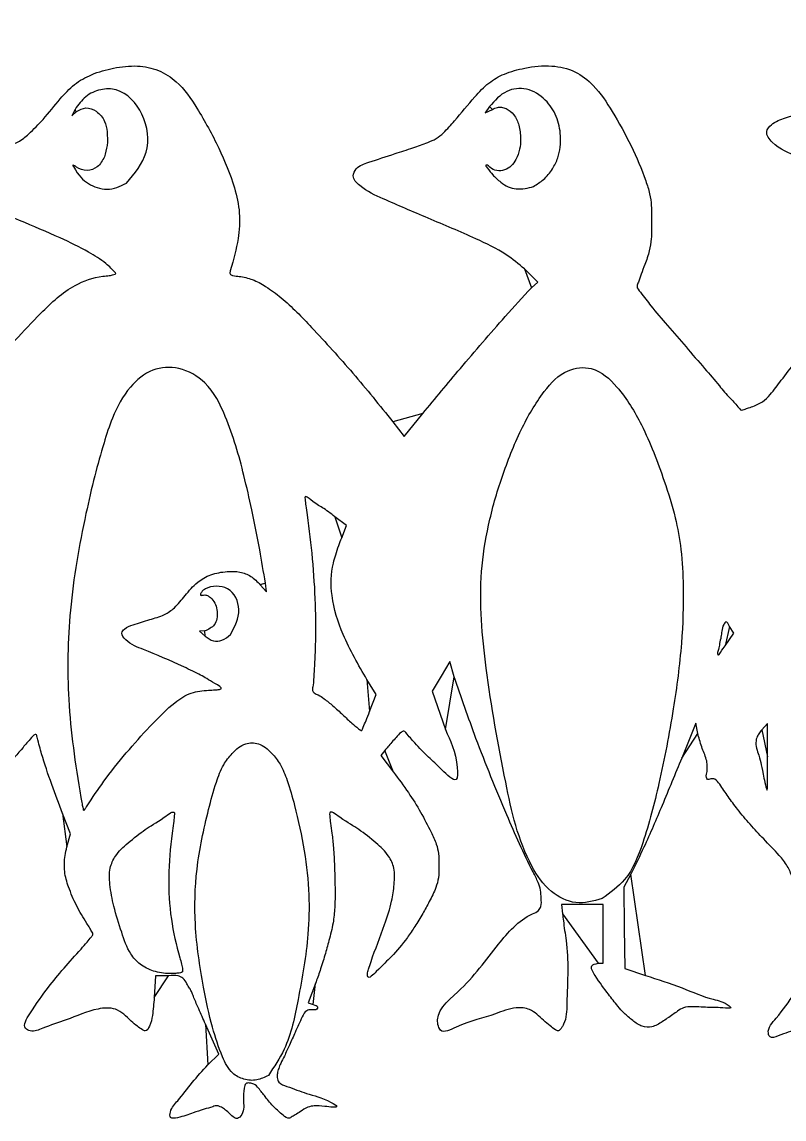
# Model space of a CAD drawing. Extents: x 0 to 2979, y 17 to 451.
# Drawn here: x 550.9 to 846.1, y 18 to 443.2 of the extents above; entities that cross this region are included whole.
import ezdxf

# ---------------------------------------------------------------- set-up
doc = ezdxf.new("R2010")
doc.units = 0
doc.layers.add('Layer_1', color=7, linetype='CONTINUOUS')

msp = doc.modelspace()

# ---------------------------------------------------------------- linework, layer by layer
at = {"layer": 'Layer_1', "color": 7}
for points in [[(571.461824, 409.304704), (570.181112, 406.8), (571.90088, 408.333336)], [(731.987248, 410.382096), (730.262944, 407.960528), (733.074112, 409.30108)], [(591.345368, 380.720352), (591.345568, 380.720352)], [(749.025696, 379.477704), (749.025696, 379.477704)], [(748.228544, 340.199968), (750.73948, 342.399936), (745.562168, 347.451512)], [(694.529592, 288.254688), (698.986424, 282.509376), (706.164392, 291.477024)], [(674.724536, 243.32212), (676.629296, 248.03784), (672.114648, 251.442672)], [(643.212136, 225.06396), (645.634, 222.3056), (645.158392, 225.7528)], [(823.21968, 201.380704), (826.5816, 206.3614), (824.93512, 208.961736), (824.93512, 208.961736)], [(621.75464, 207.17472), (619.6, 207.14944), (621.844608, 205.17472)], [(631.616904, 205.856904), (631.616904, 205.856904)], [(718.320536, 189.469024), (716.602224, 195.338048), (713.201496, 189.602528), (709.800768, 183.867), (714.900384, 168.936912)], [(685.507624, 175.908352), (688.030544, 182.616696), (684.505, 188.308352)], [(685.507624, 175.908352), (685.507624, 175.908352)], [(812.6672, 167.47056), (811.8252, 171.3968), (806.41728, 157.8984)], [(839.6224, 158.440632), (839.6, 171.281264), (837.4, 168.828008)], [(691.40752, 160.859136), (689.837144, 158.91828), (694.799992, 152.459136)], [(839.62256, 158.440632), (839.6224, 158.440632)], [(576.875656, 140.6), (576.875656, 140.6)], [(568.336504, 123.47588), (569.700608, 128.515304), (566.547264, 136.457648)], [(786.72884, 112.942048), (783.96656, 107.884096), (784.18328, 92.142048), (784.4, 76.4), (792.4, 73.712592)], [(775.6, 103.48228), (775.6, 103.48228)], [(774.047216, 78.4), (776, 78.4), (776, 89.8), (776, 101.2), (767.917432, 101.2), (759.834872, 101.2), (760.243936, 97.6)], [(607.711536, 73.6), (602.643144, 73.6), (602.123912, 65.113808)], [(613.112808, 75.05892), (613.112808, 75.05892)], [(664.589264, 70.545656), (661.781728, 63.091304), (663.690864, 62.365456)], [(622.946864, 38.985104), (627.093728, 43.233104), (621.946864, 54.828936)], [(646.330736, 34.973424), (646.330736, 34.973424)]]:
    msp.add_lwpolyline(points, close=True, dxfattribs=at)
for points, knots in [([(745.562168, 347.451512), (743.204561, 349.405433), (737.47578, 354.153293), (724.571547, 360.264584), (708.600175, 366.903571), (693.18682, 373.588666), (683.350813, 377.946597), (678.389936, 382.90494), (680.669911, 387.31639), (686.96442, 389.354789), (694.254044, 391.840529), (701.978819, 394.21679), (707.268702, 396.176996), (711.410798, 397.834006), (714.853744, 400.78918), (719.734225, 406.298615), (725.247753, 413.021305), (731.30238, 419.672016), (738.025954, 423.450567), (746.329278, 425.656286), (755.67457, 426.684766), (765.222326, 424.502868), (773.449695, 418.071841), (780.085581, 407.766862), (786.991992, 395.446422), (791.530999, 384.6323), (794.089917, 376.823652), (794.817352, 371.42219), (794.755432, 365.564871), (794.814538, 359.702116), (793.958537, 354.151194), (792.321438, 349.687736), (790.778328, 345.663964), (789.98027, 342.881796), (788.657224, 340.458837), (791.468309, 337.269288), (794.936192, 332.346018), (801.164251, 325.299671), (808.084449, 317.262616), (814.810369, 309.419725), (820.45924, 302.901794), (824.688382, 297.685881), (827.633922, 295.081043), (829.281983, 292.516008), (830.899539, 293.162014), (832.497498, 293.633971), (834.937079, 294.554399), (838.015225, 295.88666), (841.408978, 299.500306), (847.038477, 307.172203), (856.371212, 318.769826), (868.6288, 332.714602), (880.051015, 345.414935), (889.975611, 353.976746), (896.805732, 360.770698), (903.939983, 360.140657), (907.540191, 368.640685), (887.861039, 372.861817), (873.660342, 382.141846), (854.70477, 389.754226), (843.080527, 394.150333), (838.352977, 400.297363), (841.777532, 404.365386), (847.960823, 406.483393), (855.020617, 408.735052), (861.740674, 410.683219), (865.991301, 412.15052), (870.085099, 413.625337), (874.170608, 417.003298), (879.390977, 422.362531), (884.555534, 428.75345), (889.617615, 434.697155), (895.19613, 438.61073), (903.646363, 441.721686), (914.413377, 444.012396), (927.353425, 440.444209), (935.704378, 431.637731), (941.971712, 421.256529), (947.407095, 410.801528), (952.217846, 399.734911), (955.384106, 388.553904), (955.068592, 376.078756), (952.804735, 367.944197), (951.54008, 363.4)], [0, 0, 0, 0, 9.159233, 22.256148, 42.4713, 61.435976, 71.76759, 76.311155, 79.276655, 84.707315, 95.439243, 102.751774, 108.847042, 112.422453, 116.01808, 122.307039, 134.515616, 142.157564, 149.078277, 157.290562, 167.818201, 177.027011, 185.856769, 198.376873, 213.518315, 228.253849, 233.481223, 238.108689, 244.522403, 251.042617, 255.679894, 261.264374, 265.297924, 268.504074, 270.188816, 272.880436, 279.517575, 289.449753, 300.474281, 311.561211, 320.310355, 326.58108, 331.173272, 333.104339, 334.056347, 335.917398, 338.289184, 341.812282, 345.867244, 352.898792, 370.477805, 390.399281, 408.730057, 421.369827, 430.277894, 436.292799, 439.605672, 453.516592, 477.0703, 499.987098, 511.271391, 515.934174, 519.118014, 525.148365, 535.697553, 541.280951, 546.133429, 549.213072, 554.248474, 561.790252, 571.708293, 578.884731, 585.128625, 591.875174, 605.83172, 617.437229, 630.353702, 641.070879, 653.903513, 665.635924, 677.277214, 688.430535, 702.546914, 702.546914, 702.546914, 702.546914]), ([(538.5328, 309.073896), (544.934846, 316.224318), (555.131908, 327.613379), (569.287237, 341.027107), (579.179098, 344.398991), (584.550026, 344.856486), (586.029342, 345.105591), (587.535192, 345.602718), (586.280378, 346.76934), (585.257275, 347.915903), (581.999166, 350.824527), (575.580053, 354.788159), (564.289806, 360.290519), (548.648671, 366.686738), (533.736441, 373.533796), (522.523681, 377.66512), (518.492805, 383.485606), (521.414685, 387.487549), (527.431682, 389.544284), (534.36377, 391.749268), (541.261313, 393.742112), (545.814512, 395.3038), (550.105959, 396.78483), (554.28971, 400.368707), (559.709359, 405.942971), (565.112285, 412.778951), (570.94065, 419.216875), (578.164318, 423.214068), (586.479067, 425.530488), (595.317745, 426.576336), (603.880074, 424.818233), (612.370899, 419.450437), (619.66256, 408.498884), (627.218401, 394.789003), (632.885556, 381.115384), (635.553412, 369.233722), (634.760734, 357.973466), (632.79574, 351.083669), (631.211879, 345.451004), (633.038821, 344.700963), (635.851901, 344.597265), (640.415325, 343.477971), (645.81094, 340.56063), (653.775941, 334.596822), (664.837944, 323.081204), (679.333887, 307.107004), (689.42975, 294.581728), (694.529592, 288.254688)], [0, 0, 0, 0, 28.931367, 46.08135, 57.312867, 59.859709, 61.702109, 62.484456, 63.407261, 65.357947, 67.933441, 75.95091, 88.284861, 105.373981, 126.781327, 137.219391, 141.63079, 144.712165, 150.314205, 160.536088, 166.617807, 171.817435, 175.017154, 180.12674, 188.059836, 198.409404, 206.273103, 213.893863, 222.782398, 232.080778, 240.327182, 248.490604, 261.524146, 279.098571, 295.659648, 305.652086, 315.514841, 328.406404, 329.545897, 330.706896, 333.351181, 338.504069, 344.324624, 351.742043, 368.231046, 392.105716, 416.476523, 416.476523, 416.476523, 416.476523]), ([(591.345568, 380.720352), (594.51449, 384.489686), (600.983187, 392.183999), (598.997739, 407.631988), (590.251267, 417.34817), (581.16592, 417.36088), (575.23679, 414.607189), (572.72645, 411.081054), (571.461824, 409.304704)], [0, 0, 0, 0, 14.201122, 28.988644, 42.729998, 48.726915, 55.079808, 61.529144, 61.529144, 61.529144, 61.529144]), ([(749.025696, 379.477704), (750.349324, 380.299345), (753.203019, 382.070773), (756.38976, 385.969438), (759.216203, 391.598985), (759.865332, 398.797845), (758.323079, 406.742491), (753.787991, 413.457362), (746.829193, 418.03876), (737.742243, 416.98208), (734.006817, 412.698192), (731.987248, 410.382096)], [0, 0, 0, 0, 4.64903, 10.023144, 14.847169, 23.379966, 31.13896, 38.695821, 47.189755, 54.788734, 63.732755, 63.732755, 63.732755, 63.732755]), ([(571.90088, 408.333336), (573.138251, 409.064125), (575.631151, 410.536428), (580.167065, 408.655895), (583.121239, 405.080918), (584.009946, 400.23931), (584.08701, 395.548352), (583.266671, 392.363392), (582.884304, 390.878856)], [0, 0, 0, 0, 4.090989, 8.242013, 13.332921, 17.484695, 22.729806, 27.308995, 27.308995, 27.308995, 27.308995]), ([(733.074112, 409.30108), (733.714532, 409.61407), (734.823158, 410.155886), (736.721272, 410.278538), (739.03332, 409.445558), (741.782142, 407.260286), (743.618357, 402.970886), (744.304008, 396.994265), (743.235162, 390.338936), (738.337804, 384.904278), (732.9757, 385.52189), (731.335744, 387.806329), (730.2309, 387.643125), (731.986925, 385.667089), (733.067034, 383.864273), (736.135693, 381.213825), (739.052573, 379.095012), (742.422344, 378.445349), (745.791645, 378.446738), (747.957117, 379.137057), (749.025696, 379.477704)], [0, 0, 0, 0, 2.120876, 3.671435, 5.552103, 9.372369, 13.839878, 19.129322, 27.35188, 33.392605, 39.191378, 40.668053, 40.9552, 42.026, 45.515356, 49.769636, 53.135386, 56.380031, 59.812782, 63.156928, 63.156928, 63.156928, 63.156928]), ([(582.884304, 390.878856), (582.073094, 389.461771), (580.557575, 386.814342), (576.144764, 385.121717), (572.643422, 386.278466), (571.391128, 387.518634), (570.40038, 387.786376), (572.944557, 383.626909), (575.506452, 380.617855), (584.145758, 377.212871), (588.895951, 379.527053), (591.345368, 380.720352)], [0, 0, 0, 0, 4.767309, 8.906385, 13.202624, 14.453861, 14.856021, 15.431063, 24.286387, 31.71779, 39.629299, 39.629299, 39.629299, 39.629299]), ([(706.164392, 291.477024), (710.990116, 297.288249), (721.487849, 309.92981), (735.437582, 326.241912), (744.832417, 336.493966), (748.228544, 340.199968)], [0, 0, 0, 0, 22.661515, 49.297169, 64.376761, 64.376761, 64.376761, 64.376761]), ([(645.158392, 225.7528), (644.466405, 230.041813), (642.936949, 239.521557), (640.122978, 253.406338), (636.195105, 270.797761), (631.336618, 287.654969), (623.602291, 303.294289), (612.358814, 309.821974), (600.900836, 309.161496), (591.580433, 301.379507), (586.130089, 290.955942), (582.278858, 279.109734), (578.873682, 266.753758), (573.885233, 245.240671), (568.842311, 216.503946), (568.174366, 179.08099), (571.583746, 155.055876), (574.090935, 140.239926), (574.479416, 138.934942), (574.724773, 137.312099), (575.403116, 138.332582), (576.000239, 139.157821), (576.555408, 140.072417), (576.875656, 140.6)], [0, 0, 0, 0, 13.031616, 28.802987, 42.505636, 66.452347, 81.72214, 93.271994, 103.275001, 114.117556, 127.988853, 138.142663, 151.473867, 166.426573, 204.372096, 239.015918, 277.185151, 279.801229, 281.680414, 282.422958, 282.979245, 284.286404, 286.068346, 286.068346, 286.068346, 286.068346]), ([(775.6, 103.48228), (778.748119, 105.731122), (786.259915, 111.097133), (792.555545, 127.666067), (798.234595, 149.750934), (803.224723, 175.732343), (806.589284, 201.207624), (807.265028, 221.883212), (806.458588, 238.166164), (803.986648, 251.898239), (798.88702, 268.053162), (792.219998, 285.567063), (783.17728, 300.599375), (772.960283, 310.09417), (760.749977, 308.718323), (751.621694, 298.841719), (743.567225, 284.60936), (736.557985, 267.0427), (731.342095, 248.640261), (727.428389, 223.853783), (730.44341, 190.132795), (737.293153, 152.245952), (743.860183, 121.919912), (754.732593, 106.039895), (765.334812, 100.550653), (772.190293, 102.508504), (775.6, 103.48228)], [0, 0, 0, 0, 11.401919, 27.206367, 51.097474, 80.588276, 106.243018, 128.169877, 142.54326, 155.07904, 169.888112, 193.374562, 210.827562, 223.066139, 232.127514, 244.347062, 261.640868, 281.43196, 300.807635, 318.974444, 356.39159, 401.293089, 435.364651, 447.72441, 458.131922, 468.430499, 468.430499, 468.430499, 468.430499]), ([(672.114648, 251.442672), (670.431761, 252.728523), (667.242687, 255.165214), (664.164741, 256.61114), (660.353615, 260.087877), (660.61952, 257.553274), (660.832368, 255.466465), (662.013144, 247.576605), (663.481155, 235.049742), (664.574938, 218.088697), (664.664951, 204.440958), (664.250276, 194.790647), (663.875159, 189.399772), (663.727443, 186.071514), (663.191735, 184.190892), (664.137637, 182.914952), (665.966529, 182.373729), (668.366802, 180.608902), (671.534217, 178.048082), (675.000668, 174.848134), (678.383359, 171.618547), (680.535266, 169.94383), (682.648784, 168.176617), (683.22922, 170.582737), (684.319902, 172.603264), (685.077488, 174.711407), (685.507624, 175.908352)], [0, 0, 0, 0, 5.992265, 11.355353, 13.93952, 14.89878, 17.428665, 20.98873, 38.149676, 55.849394, 71.741496, 79.084294, 84.869588, 87.848764, 89.2552, 90.35858, 92.179445, 94.848696, 99.224488, 104.383614, 109.182431, 112.610595, 113.959826, 115.288629, 118.107341, 121.809989, 121.809989, 121.809989, 121.809989]), ([(684.505, 188.308352), (681.199121, 194.03405), (675.283807, 204.279222), (670.34417, 219.724402), (670.543252, 230.551232), (672.461747, 236.841003), (673.508559, 240.122425), (674.336266, 242.300435), (674.724536, 243.32212)], [0, 0, 0, 0, 19.802162, 35.432627, 48.088289, 51.432082, 55.142306, 58.420522, 58.420522, 58.420522, 58.420522]), ([(576.875656, 140.6), (579.031793, 143.793587), (583.873584, 150.96506), (592.214136, 161.171304), (601.078148, 170.989295), (608.751306, 178.636496), (616.088997, 183.644358), (621.716663, 184.14776), (625.422117, 184.322988), (626.939549, 184.403282), (629.028303, 185.017753), (623.514182, 187.935711), (620.384417, 190.149522), (610.292267, 194.720632), (600.728452, 199.061356), (592.33054, 202.100395), (588.974378, 206.02174), (591.002733, 208.605592), (594.93845, 209.821513), (600.121901, 211.568436), (605.776704, 213.070726), (610.524016, 216.342284), (614.19762, 221.143946), (618.389412, 226.038124), (624.11524, 229.34439), (629.860577, 230.297611), (635.212411, 230.324167), (639.824649, 228.517862), (642.045712, 226.253253), (643.212136, 225.06396)], [0, 0, 0, 0, 11.554545, 25.946723, 39.507065, 51.171036, 58.590696, 65.406784, 67.827021, 69.562269, 70.259651, 73.392086, 79.825381, 87.037152, 104.123957, 111.907601, 114.923452, 116.750628, 120.518343, 127.234532, 133.214341, 137.923731, 144.199273, 151.281738, 157.115795, 163.590756, 168.547383, 173.02592, 177.979149, 177.979149, 177.979149, 177.979149]), ([(631.616904, 205.856904), (633.31526, 208.948464), (636.539392, 214.817432), (631.798981, 225.182866), (623.486378, 224.677183), (620.579354, 222.651567), (619.707139, 220.740011), (621.232666, 221.15429), (622.244352, 221.173861), (623.382598, 220.56433), (625.47774, 218.87518), (626.935533, 214.839838), (626.198035, 209.273427), (623.140032, 207.829069), (621.75464, 207.17472)], [0, 0, 0, 0, 10.186211, 19.337338, 27.882538, 30.018635, 31.071843, 32.242644, 33.14248, 34.375591, 35.897924, 41.225911, 46.476465, 50.825401, 50.825401, 50.825401, 50.825401]), ([(824.93512, 208.961736), (824.495351, 209.90798), (823.778049, 211.451387), (821.80999, 208.308113), (821.907019, 205.617776), (821.074082, 202.404345), (820.80531, 200.194029), (820.167823, 198.890153), (820.488996, 197.39223), (821.986167, 199.808157), (822.717874, 200.740976), (823.21968, 201.380704)], [0, 0, 0, 0, 2.22438, 3.62816, 8.555288, 11.091491, 13.439434, 15.090838, 15.638442, 17.044098, 20.112212, 20.112212, 20.112212, 20.112212]), ([(621.844608, 205.17472), (622.865504, 204.416388), (624.786529, 202.98943), (628.757071, 203.32693), (630.602787, 204.959758), (631.616904, 205.856904)], [0, 0, 0, 0, 3.706495, 6.974535, 10.959835, 10.959835, 10.959835, 10.959835]), ([(566.547264, 136.457648), (565.16588, 140.174446), (562.358415, 147.728303), (558.849956, 158.046335), (557.368453, 163.70639), (556.335582, 167.80813), (553.512682, 164.66266), (550.540268, 161.153758), (544.29855, 153.760061), (538.134777, 149.701414), (533.654994, 142.853822), (530.945338, 144.944839), (531.39206, 147.399884), (531.871747, 149.647751), (532.887492, 151.767913), (532.096201, 153.685142), (528.377173, 156.280101), (522.931838, 162.888924), (515.224351, 171.912963), (509.228483, 179.774222), (505.413609, 185.745221), (503.79493, 187.580959), (502.362944, 190.126489), (501.741752, 187.704858), (501.047013, 185.659527), (499.658583, 179.731381), (497.002022, 170.779674), (493.012497, 158.681521), (489.592274, 148.769312), (486.989653, 142.502663), (486.494966, 138.968663), (487.269037, 135.964123), (487.727429, 132.799534), (487.905978, 129.816065), (487.786678, 124.321838), (484.679114, 115.700608), (478.269167, 104.023437), (472.172726, 96.259978), (468.901544, 92.09432)], [0, 0, 0, 0, 12.016174, 24.421143, 31.093683, 32.322932, 34.413734, 39.479614, 49.693265, 60.224537, 65.725432, 66.968577, 69.114684, 72.360631, 74.300872, 75.701737, 78.143191, 87.678678, 101.313513, 113.529358, 118.070212, 121.372995, 122.729011, 123.843407, 126.649102, 130.550424, 141.240496, 155.257833, 168.505699, 172.766505, 175.568968, 179.016871, 181.961283, 185.170388, 187.972485, 198.394381, 212.085048, 227.93658, 227.93658, 227.93658, 227.93658]), ([(760.243936, 97.6), (760.356229, 96.684811), (760.621545, 94.522498), (761.079438, 91.054466), (762.048961, 84.717823), (762.513855, 75.164627), (761.837462, 64.496348), (761.869124, 56.712584), (760.063719, 53.613899), (759.406551, 52.779979), (758.548249, 51.943054), (757.047489, 52.975777), (755.244132, 54.215598), (752.009079, 57.046242), (748.300241, 60.864724), (741.153789, 61.608461), (731.679816, 57.482298), (723.271769, 55.998858), (713.359531, 50.767229), (710.132839, 59.176855), (723.615648, 69.768922), (733.559826, 83.858692), (743.739368, 95.760776), (750.936002, 98.456219), (752.2147, 100.846025), (751.955776, 103.583961), (751.913418, 106.73775), (750.739108, 110.188686), (745.723418, 119.595052), (737.628284, 138.210642), (727.240997, 163.387761), (721.054479, 181.47564), (718.320536, 189.469024)], [0, 0, 0, 0, 2.766215, 6.535726, 10.492663, 22.004578, 35.006275, 43.044113, 44.402108, 45.578738, 46.360724, 47.581528, 50.114908, 53.461636, 60.265333, 65.50962, 73.865459, 89.991274, 96.080836, 98.5167, 113.267744, 137.597087, 155.196134, 157.941586, 159.753003, 162.846847, 165.997243, 169.212076, 173.630699, 198.007987, 230.00458, 255.341269, 255.341269, 255.341269, 255.341269]), ([(714.900384, 168.936912), (716.858548, 164.791996), (719.397461, 159.417786), (719.827182, 147.098926), (712.7678, 154.211003), (708.435441, 158.135971), (703.387351, 163.307491), (700.652898, 166.520196), (698.763059, 168.713841), (697.158473, 167.500682), (695.89827, 166.01789), (694.164253, 164.098324), (692.705983, 162.418337), (691.799319, 161.32961), (691.40752, 160.859136)], [0, 0, 0, 0, 15.417084, 19.98946, 26.677786, 33.73293, 41.44921, 46.716592, 47.726973, 48.929, 51.64675, 54.112839, 56.524131, 58.359062, 58.359062, 58.359062, 58.359062]), ([(815.08984, 159.856912), (814.777694, 160.652293), (814.115958, 162.338465), (813.306734, 164.881674), (812.872221, 166.640621), (812.6672, 167.47056)], [0, 0, 0, 0, 2.56297, 5.433382, 7.997698, 7.997698, 7.997698, 7.997698]), ([(837.4, 168.828008), (837.01586, 168.345533), (836.275209, 167.415286), (835.492888, 165.9854), (834.794407, 163.158898), (836.925419, 157.465508), (837.518619, 153.629065), (839.62469, 143.749473), (839.574836, 148.704336), (839.641976, 152.396919), (839.629716, 156.21315), (839.62256, 158.440632)], [0, 0, 0, 0, 1.849483, 3.56594, 4.83878, 10.509529, 19.55477, 24.32633, 26.08661, 30.69981, 37.167683, 37.167683, 37.167683, 37.167683]), ([(646.330736, 34.973424), (648.535976, 38.256203), (654.496628, 47.129391), (658.225019, 66.304911), (661.876749, 86.191385), (662.307705, 105.579647), (660.438867, 122.287884), (657.260987, 137.069957), (654.056081, 148.257922), (651.339746, 155.23932), (647.559764, 160.106367), (643.197166, 163.953863), (636.802834, 163.9532), (632.372001, 160.048627), (628.471281, 154.969478), (625.673688, 147.423072), (622.054692, 133.977613), (618.072897, 115.653792), (617.473015, 92.370089), (620.522857, 71.95522), (624.143183, 54.753311), (627.738597, 43.618154), (631.437876, 35.943314), (636.7828, 33.190255), (641.886843, 32.746354), (644.860934, 34.236828), (646.330736, 34.973424)], [0, 0, 0, 0, 11.779267, 31.838768, 57.491426, 72.674119, 89.76291, 107.83825, 117.920468, 124.758866, 130.047053, 136.431685, 141.331646, 147.716278, 153.263673, 160.557603, 171.558871, 195.164561, 216.552976, 241.006068, 257.005915, 269.041655, 276.516824, 281.43795, 286.40094, 291.250148, 291.250148, 291.250148, 291.250148]), ([(806.41728, 157.8984), (803.914325, 151.794958), (799.167216, 140.21916), (792.712485, 125.176322), (788.421142, 116.402161), (786.72884, 112.942048)], [0, 0, 0, 0, 19.791219, 37.536057, 49.090175, 49.090175, 49.090175, 49.090175]), ([(875.76816, 57.881288), (875.661878, 56.726356), (875.477314, 54.720762), (874.958968, 52.232468), (874.30449, 50.581318), (872.972696, 49.653586), (871.11389, 50.921303), (868.899791, 53.026502), (865.280763, 56.204543), (858.491321, 55.620287), (851.443921, 52.682052), (845.755083, 51.20442), (840.688172, 48.959174), (839.226779, 53.175491), (844.700958, 58.556501), (849.922644, 66.993177), (856.377147, 73.589465), (860.482132, 77.737014), (861.704102, 79.19456), (862.781116, 80.825229), (860.943436, 83.568652), (859.640916, 87.912233), (856.757055, 93.933876), (853.938603, 100.49476), (851.353083, 106.49429), (849.303915, 111.647285), (847.454113, 116.294077), (843.481727, 121.191128), (838.363977, 126.295955), (832.899632, 132.180244), (828.286058, 137.626957), (824.417092, 142.913183), (821.806064, 146.841926), (819.697507, 149.775373), (817.806187, 150.02047), (816.351282, 149.299127), (815.729124, 151.022554), (816.332914, 152.734589), (816.384951, 155.104396), (816.017168, 157.508687), (815.411028, 159.043583), (815.08984, 159.856912)], [0, 0, 0, 0, 3.478341, 6.040306, 7.595469, 8.775846, 10.267641, 13.506612, 18.558038, 23.644326, 32.869452, 40.753049, 43.894744, 45.446921, 52.068233, 63.950388, 76.609695, 79.278627, 81.366938, 82.453557, 84.739617, 89.886165, 96.784094, 104.399079, 111.424955, 116.342061, 121.070789, 126.321836, 135.072384, 142.807959, 150.376406, 156.531087, 162.277296, 164.996739, 166.557017, 167.866153, 168.744628, 171.071038, 173.4049, 175.724002, 178.33802, 178.33802, 178.33802, 178.33802]), ([(694.799992, 152.459136), (696.754526, 149.840852), (700.491088, 144.835372), (705.374798, 137.066142), (708.814717, 130.322115), (711.364788, 125.061983), (712.438035, 120.671277), (712.358165, 116.269421), (712.452067, 111.774676), (711.08, 107.015125), (708.769315, 102.489918), (706.079604, 97.463085), (703.21346, 92.80968), (699.437064, 87.217194), (694.006604, 80.773209), (690.207882, 77.382893), (684.902846, 71.894037), (684.576782, 74.580696), (685.212402, 76.424876), (687.373348, 82.949899), (690.799503, 91.50787), (694.078266, 101.504396), (695.116004, 108.881018), (695.461551, 114.955452), (692.807266, 120.740385), (687.811566, 125.302189), (680.982554, 130.781441), (676.494494, 133.044591), (669.806369, 138.122024), (670.173276, 134.817948), (670.406576, 132.388966), (671.055837, 128.229103), (671.599538, 122.743281), (671.985212, 116.054381), (672.149439, 108.313514), (672.199328, 100.937339), (671.484335, 93.678548), (669.905697, 87.552525), (668.188648, 81.411704), (666.468927, 75.851739), (665.180251, 72.213949), (664.589264, 70.545656)], [0, 0, 0, 0, 9.800266, 18.735567, 27.48115, 32.518357, 36.229238, 40.904508, 45.686868, 49.632578, 55.602736, 60.902542, 66.756745, 71.911801, 81.467457, 89.800493, 93.652684, 94.5943, 96.676051, 99.722821, 115.006738, 124.529998, 131.079587, 137.411337, 142.407002, 149.500189, 157.874659, 166.727623, 170.992633, 172.188368, 175.045436, 178.951965, 184.509417, 191.707239, 198.99695, 207.752922, 213.819025, 220.814375, 226.689021, 232.95699, 238.266374, 238.266374, 238.266374, 238.266374]), ([(613.112808, 75.05892), (613.122881, 75.391729), (613.153351, 76.398404), (612.66767, 78.235799), (610.851889, 84.618957), (608.243442, 95.806488), (607.394924, 112.125484), (608.407589, 124.389362), (609.599801, 132.387448), (609.830665, 134.818362), (610.190853, 138.121938), (603.507863, 133.044646), (599.016376, 130.781471), (592.189034, 125.301568), (587.189269, 120.740179), (584.544375, 114.954444), (584.893786, 108.189353), (586.427847, 99.841257), (589.357076, 90.902337), (591.995554, 82.883005), (596.559096, 77.646333), (601.916964, 75.081407), (606.781632, 74.270374), (610.249229, 74.48541), (611.99349, 74.565511), (612.834713, 74.936332), (613.112808, 75.05892)], [0, 0, 0, 0, 0.995681, 3.011715, 5.637847, 20.964325, 37.323914, 54.307373, 58.212709, 61.069103, 62.264802, 66.529812, 75.382775, 83.757245, 90.852489, 95.846942, 102.177808, 110.760577, 121.34224, 130.43109, 135.759422, 141.670914, 147.892407, 150.297894, 152.134184, 153.041018, 153.041018, 153.041018, 153.041018]), ([(602.123912, 65.113808), (601.92541, 62.756949), (601.601515, 58.911276), (600.856171, 54.804469), (599.116205, 51.784737), (597.132889, 52.825978), (595.415398, 54.093495), (592.040093, 56.920607), (587.753593, 61.478823), (577.950866, 60.793347), (569.142749, 56.525128), (560.43576, 54.019596), (555.118033, 51.545944), (550.651088, 53.709704), (555.792158, 61.744573), (561.913438, 70.57133), (570.15391, 79.9618), (576.006713, 86.346323), (577.330618, 88.239286), (578.639342, 89.555587), (577.887478, 90.772722), (577.167109, 92.136613), (574.90138, 95.471202), (571.910302, 100.670589), (569.013476, 107.398191), (567.374012, 112.900834), (567.265754, 117.041116), (567.555124, 120.248301), (568.070397, 122.376697), (568.336504, 123.47588)], [0, 0, 0, 0, 6.93431, 11.314675, 13.718155, 14.883021, 17.26663, 20.402544, 28.05381, 34.776966, 47.830297, 57.466109, 62.386914, 64.431541, 70.282061, 82.888533, 102.330116, 105.866835, 108.518609, 109.723518, 110.599053, 112.336045, 114.569397, 122.537468, 130.38767, 136.5118, 139.583679, 142.756442, 146.144906, 146.144906, 146.144906, 146.144906]), ([(792.4, 73.712592), (797.101157, 72.186819), (805.828778, 69.354247), (816.822807, 64.509587), (822.903361, 63.545769), (826.160358, 60.777785), (820.881395, 61.291977), (817.450322, 61.180925), (811.592268, 61.604383), (807.274918, 61.47643), (804.910857, 59.910184), (802.875078, 58.478241), (800.891138, 57.122833), (798.340771, 55.318052), (795.218337, 53.496238), (790.789192, 53.644227), (787.350212, 56.190476), (784.262372, 58.863099), (781.162843, 62.268855), (777.343684, 67.369582), (774.143139, 71.47772), (770.446301, 77.620958), (773.009687, 78.175535), (774.047216, 78.4)], [0, 0, 0, 0, 14.960799, 27.774481, 34.489969, 35.468688, 37.647566, 43.772806, 50.508884, 53.843214, 56.544424, 58.77999, 61.361462, 63.729971, 68.196135, 71.913724, 76.246162, 80.670132, 84.213863, 90.104374, 99.127186, 103.006041, 105.643526, 105.643526, 105.643526, 105.643526]), ([(621.946864, 54.828936), (621.08558, 56.795312), (619.597055, 60.193728), (617.820687, 64.169756), (616.959343, 66.450256), (616.434414, 67.712965), (615.725242, 68.897076), (614.632377, 70.61117), (613.568077, 72.713292), (610.82167, 73.792687), (608.927997, 73.675365), (607.711536, 73.6)], [0, 0, 0, 0, 6.440939, 11.131639, 13.057734, 13.754119, 15.23151, 17.17517, 19.923827, 21.946135, 25.578768, 25.578768, 25.578768, 25.578768]), ([(663.690864, 62.365456), (664.510505, 62.181637), (665.649621, 61.92617), (665.051658, 60.051647), (663.056149, 60.54704), (660.712108, 60.176258), (658.807526, 56.398716), (656.893581, 52.049071), (654.589113, 46.896866), (652.77724, 42.88965), (651.268732, 39.922949), (650.271799, 37.708259), (649.802587, 35.850145), (649.590265, 34.005649), (650.514282, 31.662741), (655.094095, 30.239038), (661.913614, 27.402004), (667.509688, 26.429046), (674.576515, 22.132011), (667.663012, 23.034096), (664.723716, 23.329355), (661.236525, 22.716865), (659.005999, 21.068367), (656.903511, 19.730307), (655.511081, 18.910985), (653.885053, 17.991796), (651.360275, 20.112225), (648.36172, 22.61255), (645.321728, 26.392913), (642.98567, 29.537139), (641.003134, 31.618249), (639.198601, 32.071092), (637.257277, 31.994561), (636.783339, 28.969762), (636.485586, 25.250469), (637.198019, 20.815808), (633.865184, 17.211449), (631.440822, 20.263501), (629.43086, 21.777355), (627.953952, 22.755655), (626.384693, 23.408006), (624.226251, 22.576044), (621.148911, 21.803089), (616.453324, 20.171355), (612.876248, 18.847686), (607.948428, 17.94933), (608.428452, 22.209414), (612.131574, 25.903135), (616.721272, 32.375891), (620.861123, 36.770839), (622.946864, 38.985104)], [0, 0, 0, 0, 1.950676, 2.711001, 4.812941, 6.761334, 9.653397, 16.330478, 21.666295, 26.41613, 29.55284, 31.65121, 33.682147, 35.283191, 37.174748, 40.657788, 48.705546, 58.874033, 61.53379, 66.151966, 70.205008, 72.81926, 76.138941, 78.482675, 80.257026, 81.084075, 83.80785, 88.337964, 93.769692, 97.892474, 100.334932, 102.011204, 103.521111, 105.322147, 109.821299, 115.639197, 117.910318, 121.858402, 124.069236, 125.94699, 127.133165, 128.973934, 132.488611, 136.924527, 143.324033, 145.985089, 148.077947, 153.304575, 162.31043, 171.454967, 171.454967, 171.454967, 171.454967])]:
    msp.add_open_spline(points, degree=3, knots=knots, dxfattribs=at)

doc.saveas('drawing.dxf')
